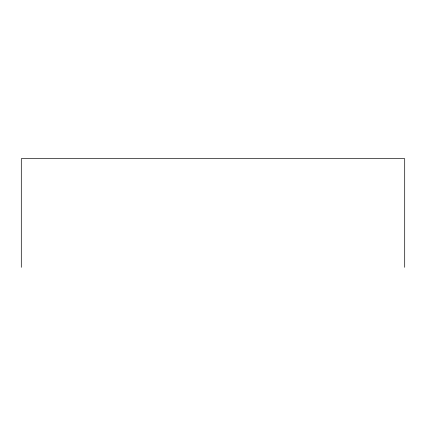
<?xml version="1.0" encoding="UTF-8"?>
<svg xmlns="http://www.w3.org/2000/svg" width="426" height="426" viewBox="0 0 426 426"><rect width="100%" height="100%" fill="white"/><g stroke="black" fill="none" stroke-linecap="round" stroke-linejoin="round"><path stroke-width="0.64" d="M404.7 267.32L404.7 158.68L21.3 158.68L21.3 267.32"/></g></svg>
